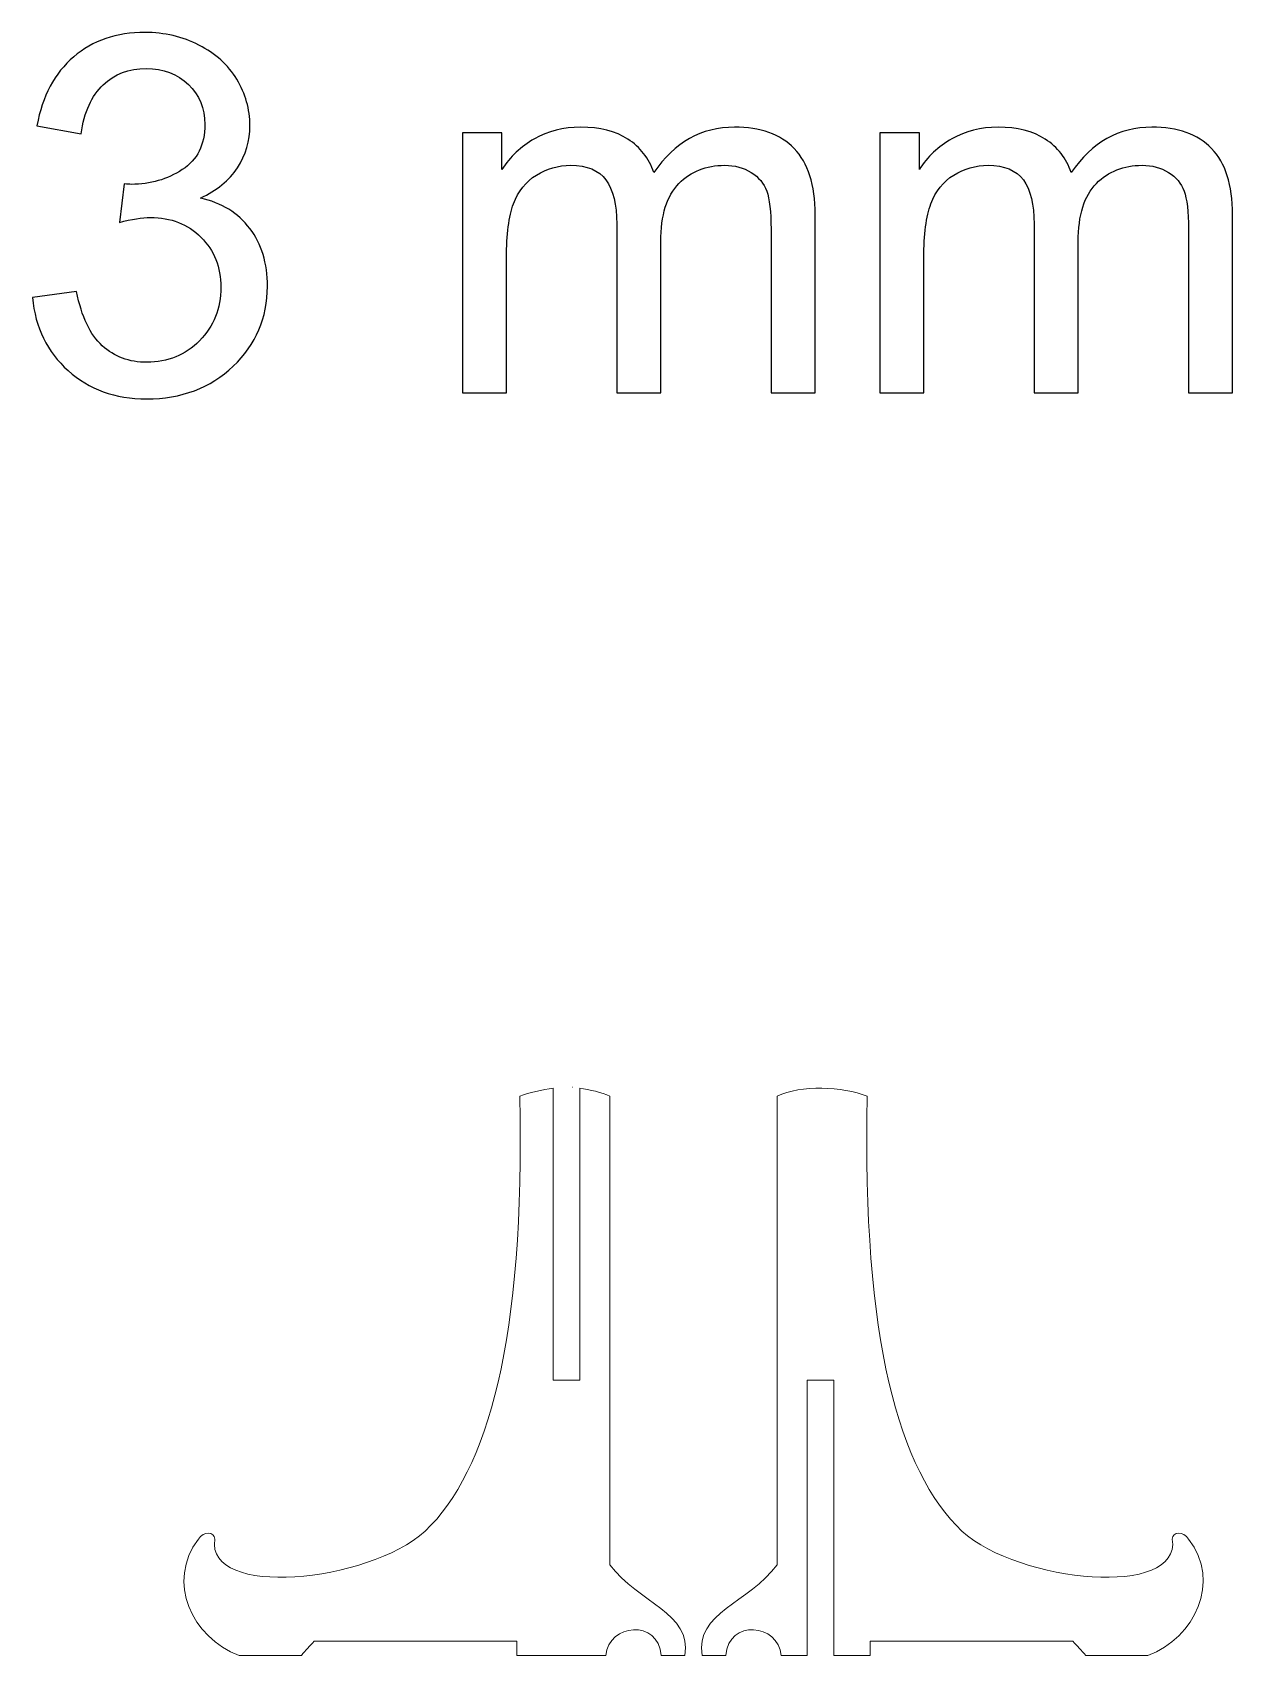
# Model space of a CAD drawing. Header units: millimetres. Extents: x -1046 to 482, y -434 to 540.
# Drawn here: x -616.7 to -490, y 368.8 to 540.1 of the extents above; entities that cross this region are included whole.
import ezdxf

# ---------------------------------------------------------------- set-up
doc = ezdxf.new("R2010")
doc.units = ezdxf.units.MM
doc.header["$MEASUREMENT"] = 0
doc.layers.add('Layer 1', color=7, linetype='Continuous')

msp = doc.modelspace()

# ---------------------------------------------------------------- linework, layer by layer
at = {"layer": 'Layer 1', "color": 250}
for points, knots in [([(-616.7376, 512.1174), (-616.7376, 512.1174), (-612.082, 512.7523), (-612.082, 512.7523), (-612.082, 512.7523), (-611.5441, 510.107), (-610.6447, 508.2025), (-609.3662, 507.0386), (-609.3662, 507.0386), (-608.0876, 505.8747), (-606.5181, 505.2927), (-604.6576, 505.2927), (-604.6576, 505.2927), (-602.4533, 505.2927), (-600.5928, 506.051), (-599.0938, 507.5676), (-599.0938, 507.5676), (-597.5948, 509.0842), (-596.8454, 510.9623), (-596.8454, 513.202), (-596.8454, 513.202), (-596.8454, 515.3358), (-597.5419, 517.0993), (-598.9439, 518.4925), (-598.9439, 518.4925), (-600.3371, 519.8768), (-602.1094, 520.5734), (-604.2697, 520.5734), (-604.2697, 520.5734), (-605.1514, 520.5734), (-606.2448, 520.397), (-607.5586, 520.0532), (-607.5586, 520.0532), (-607.5586, 520.0532), (-607.0384, 524.1268), (-607.0384, 524.1268), (-607.0384, 524.1268), (-606.7298, 524.0916), (-606.474, 524.0739), (-606.2889, 524.0739), (-606.2889, 524.0739), (-604.2961, 524.0739), (-602.515, 524.5942), (-600.919, 525.6258), (-600.919, 525.6258), (-599.3319, 526.6575), (-598.5383, 528.2446), (-598.5383, 530.3873), (-598.5383, 530.3873), (-598.5383, 532.089), (-599.1203, 533.4998), (-600.2754, 534.6196), (-600.2754, 534.6196), (-601.4304, 535.7395), (-602.9206, 536.295), (-604.7458, 536.295), (-604.7458, 536.295), (-606.5622, 536.295), (-608.07, 535.7218), (-609.278, 534.5756), (-609.278, 534.5756), (-610.486, 533.4293), (-611.2619, 531.7099), (-611.6058, 529.4173), (-611.6058, 529.4173), (-611.6058, 529.4173), (-616.2615, 530.2638), (-616.2615, 530.2638), (-616.2615, 530.2638), (-615.6883, 533.3852), (-614.401, 535.81), (-612.3818, 537.5294), (-612.3818, 537.5294), (-610.3714, 539.2488), (-607.8584, 540.1041), (-604.8604, 540.1041), (-604.8604, 540.1041), (-602.7972, 540.1041), (-600.8926, 539.6632), (-599.1555, 538.7727), (-599.1555, 538.7727), (-597.4097, 537.8909), (-596.0782, 536.6829), (-595.1612, 535.1575), (-595.1612, 535.1575), (-594.2354, 533.6233), (-593.7769, 532.0009), (-593.7769, 530.2814), (-593.7769, 530.2814), (-593.7769, 528.6502), (-594.2177, 527.1689), (-595.0907, 525.8286), (-595.0907, 525.8286), (-595.9724, 524.4884), (-597.2774, 523.4214), (-598.9968, 522.6279), (-598.9968, 522.6279), (-596.7572, 522.1165), (-595.0201, 521.0407), (-593.7769, 519.4095), (-593.7769, 519.4095), (-592.5424, 517.7871), (-591.9252, 515.7414), (-591.9252, 513.299), (-591.9252, 513.299), (-591.9252, 509.9924), (-593.1332, 507.1796), (-595.5404, 504.8783), (-595.5404, 504.8783), (-597.9564, 502.5769), (-601.0072, 501.4306), (-604.6929, 501.4306), (-604.6929, 501.4306), (-608.0171, 501.4306), (-610.777, 502.427), (-612.9725, 504.411), (-612.9725, 504.411), (-615.1769, 506.3949), (-616.429, 508.9608), (-616.7376, 512.1174)], [0, 0, 0, 0, 0.03225806, 0.03225806, 0.03225806, 0.03225806, 0.06451613, 0.06451613, 0.06451613, 0.06451613, 0.09677419, 0.09677419, 0.09677419, 0.09677419, 0.12903226, 0.12903226, 0.12903226, 0.12903226, 0.16129032, 0.16129032, 0.16129032, 0.16129032, 0.19354839, 0.19354839, 0.19354839, 0.19354839, 0.22580645, 0.22580645, 0.22580645, 0.22580645, 0.25806452, 0.25806452, 0.25806452, 0.25806452, 0.29032258, 0.29032258, 0.29032258, 0.29032258, 0.32258065, 0.32258065, 0.32258065, 0.32258065, 0.35483871, 0.35483871, 0.35483871, 0.35483871, 0.38709677, 0.38709677, 0.38709677, 0.38709677, 0.41935484, 0.41935484, 0.41935484, 0.41935484, 0.4516129, 0.4516129, 0.4516129, 0.4516129, 0.48387097, 0.48387097, 0.48387097, 0.48387097, 0.51612903, 0.51612903, 0.51612903, 0.51612903, 0.5483871, 0.5483871, 0.5483871, 0.5483871, 0.58064516, 0.58064516, 0.58064516, 0.58064516, 0.61290323, 0.61290323, 0.61290323, 0.61290323, 0.64516129, 0.64516129, 0.64516129, 0.64516129, 0.67741935, 0.67741935, 0.67741935, 0.67741935, 0.70967742, 0.70967742, 0.70967742, 0.70967742, 0.74193548, 0.74193548, 0.74193548, 0.74193548, 0.77419355, 0.77419355, 0.77419355, 0.77419355, 0.80645161, 0.80645161, 0.80645161, 0.80645161, 0.83870968, 0.83870968, 0.83870968, 0.83870968, 0.87096774, 0.87096774, 0.87096774, 0.87096774, 0.90322581, 0.90322581, 0.90322581, 0.90322581, 0.93548387, 0.93548387, 0.93548387, 0.93548387, 1, 1, 1, 1]), ([(-571.3453, 502.0655), (-571.3453, 502.0655), (-571.3453, 529.5231), (-571.3453, 529.5231), (-571.3453, 529.5231), (-571.3453, 529.5231), (-567.1658, 529.5231), (-567.1658, 529.5231), (-567.1658, 529.5231), (-567.1658, 529.5231), (-567.1658, 525.6435), (-567.1658, 525.6435), (-567.1658, 525.6435), (-566.3105, 526.9837), (-565.1642, 528.0683), (-563.7358, 528.8795), (-563.7358, 528.8795), (-562.3074, 529.6995), (-560.6849, 530.1051), (-558.8597, 530.1051), (-558.8597, 530.1051), (-556.8317, 530.1051), (-555.1652, 529.6819), (-553.869, 528.8442), (-553.869, 528.8442), (-552.5729, 527.9977), (-551.6558, 526.825), (-551.1268, 525.3084), (-551.1268, 525.3084), (-548.9401, 528.5091), (-546.1096, 530.1051), (-542.6179, 530.1051), (-542.6179, 530.1051), (-539.8845, 530.1051), (-537.7771, 529.3556), (-536.3134, 527.8478), (-536.3134, 527.8478), (-534.8409, 526.34), (-534.1002, 524.021), (-534.1002, 520.8908), (-534.1002, 520.8908), (-534.1002, 520.8908), (-534.1002, 502.0655), (-534.1002, 502.0655), (-534.1002, 502.0655), (-534.1002, 502.0655), (-538.7559, 502.0655), (-538.7559, 502.0655), (-538.7559, 502.0655), (-538.7559, 502.0655), (-538.7559, 519.3478), (-538.7559, 519.3478), (-538.7559, 519.3478), (-538.7559, 521.1994), (-538.9146, 522.5397), (-539.2144, 523.3597), (-539.2144, 523.3597), (-539.5142, 524.1797), (-540.0608, 524.8322), (-540.8632, 525.3348), (-540.8632, 525.3348), (-541.6568, 525.8374), (-542.5915, 526.0843), (-543.6584, 526.0843), (-543.6584, 526.0843), (-545.5982, 526.0843), (-547.203, 525.4406), (-548.4815, 524.1621), (-548.4815, 524.1621), (-549.7601, 522.8748), (-550.3949, 520.8203), (-550.3949, 517.9987), (-550.3949, 517.9987), (-550.3949, 517.9987), (-550.3949, 502.0655), (-550.3949, 502.0655), (-550.3949, 502.0655), (-550.3949, 502.0655), (-555.0506, 502.0655), (-555.0506, 502.0655), (-555.0506, 502.0655), (-555.0506, 502.0655), (-555.0506, 519.8856), (-555.0506, 519.8856), (-555.0506, 519.8856), (-555.0506, 521.9489), (-555.4297, 523.5008), (-556.188, 524.5324), (-556.188, 524.5324), (-556.9463, 525.5641), (-558.1896, 526.0843), (-559.909, 526.0843), (-559.909, 526.0843), (-561.214, 526.0843), (-562.422, 525.7404), (-563.533, 525.0527), (-563.533, 525.0527), (-564.644, 524.3649), (-565.4464, 523.3597), (-565.949, 522.0283), (-565.949, 522.0283), (-566.4428, 520.7057), (-566.6896, 518.7923), (-566.6896, 516.2969), (-566.6896, 516.2969), (-566.6896, 516.2969), (-566.6896, 502.0655), (-566.6896, 502.0655), (-566.6896, 502.0655), (-566.6896, 502.0655), (-571.3453, 502.0655), (-571.3453, 502.0655)], [0, 0, 0, 0, 0.03448276, 0.03448276, 0.03448276, 0.03448276, 0.06896552, 0.06896552, 0.06896552, 0.06896552, 0.10344828, 0.10344828, 0.10344828, 0.10344828, 0.13793103, 0.13793103, 0.13793103, 0.13793103, 0.17241379, 0.17241379, 0.17241379, 0.17241379, 0.20689655, 0.20689655, 0.20689655, 0.20689655, 0.24137931, 0.24137931, 0.24137931, 0.24137931, 0.27586207, 0.27586207, 0.27586207, 0.27586207, 0.31034483, 0.31034483, 0.31034483, 0.31034483, 0.34482759, 0.34482759, 0.34482759, 0.34482759, 0.37931034, 0.37931034, 0.37931034, 0.37931034, 0.4137931, 0.4137931, 0.4137931, 0.4137931, 0.44827586, 0.44827586, 0.44827586, 0.44827586, 0.48275862, 0.48275862, 0.48275862, 0.48275862, 0.51724138, 0.51724138, 0.51724138, 0.51724138, 0.55172414, 0.55172414, 0.55172414, 0.55172414, 0.5862069, 0.5862069, 0.5862069, 0.5862069, 0.62068966, 0.62068966, 0.62068966, 0.62068966, 0.65517241, 0.65517241, 0.65517241, 0.65517241, 0.68965517, 0.68965517, 0.68965517, 0.68965517, 0.72413793, 0.72413793, 0.72413793, 0.72413793, 0.75862069, 0.75862069, 0.75862069, 0.75862069, 0.79310345, 0.79310345, 0.79310345, 0.79310345, 0.82758621, 0.82758621, 0.82758621, 0.82758621, 0.86206897, 0.86206897, 0.86206897, 0.86206897, 0.89655172, 0.89655172, 0.89655172, 0.89655172, 0.93103448, 0.93103448, 0.93103448, 0.93103448, 1, 1, 1, 1]), ([(-527.2755, 502.0655), (-527.2755, 502.0655), (-527.2755, 529.5231), (-527.2755, 529.5231), (-527.2755, 529.5231), (-527.2755, 529.5231), (-523.096, 529.5231), (-523.096, 529.5231), (-523.096, 529.5231), (-523.096, 529.5231), (-523.096, 525.6435), (-523.096, 525.6435), (-523.096, 525.6435), (-522.2407, 526.9837), (-521.0944, 528.0683), (-519.666, 528.8795), (-519.666, 528.8795), (-518.2376, 529.6995), (-516.6151, 530.1051), (-514.7899, 530.1051), (-514.7899, 530.1051), (-512.7619, 530.1051), (-511.0954, 529.6819), (-509.7992, 528.8442), (-509.7992, 528.8442), (-508.5031, 527.9977), (-507.586, 526.825), (-507.057, 525.3084), (-507.057, 525.3084), (-504.8703, 528.5091), (-502.0398, 530.1051), (-498.5481, 530.1051), (-498.5481, 530.1051), (-495.8147, 530.1051), (-493.7073, 529.3556), (-492.2436, 527.8478), (-492.2436, 527.8478), (-490.7711, 526.34), (-490.0304, 524.021), (-490.0304, 520.8908), (-490.0304, 520.8908), (-490.0304, 520.8908), (-490.0304, 502.0655), (-490.0304, 502.0655), (-490.0304, 502.0655), (-490.0304, 502.0655), (-494.6861, 502.0655), (-494.6861, 502.0655), (-494.6861, 502.0655), (-494.6861, 502.0655), (-494.6861, 519.3478), (-494.6861, 519.3478), (-494.6861, 519.3478), (-494.6861, 521.1994), (-494.8448, 522.5397), (-495.1446, 523.3597), (-495.1446, 523.3597), (-495.4444, 524.1797), (-495.991, 524.8322), (-496.7934, 525.3348), (-496.7934, 525.3348), (-497.587, 525.8374), (-498.5217, 526.0843), (-499.5886, 526.0843), (-499.5886, 526.0843), (-501.5284, 526.0843), (-503.1332, 525.4406), (-504.4117, 524.1621), (-504.4117, 524.1621), (-505.6903, 522.8748), (-506.3251, 520.8203), (-506.3251, 517.9987), (-506.3251, 517.9987), (-506.3251, 517.9987), (-506.3251, 502.0655), (-506.3251, 502.0655), (-506.3251, 502.0655), (-506.3251, 502.0655), (-510.9808, 502.0655), (-510.9808, 502.0655), (-510.9808, 502.0655), (-510.9808, 502.0655), (-510.9808, 519.8856), (-510.9808, 519.8856), (-510.9808, 519.8856), (-510.9808, 521.9489), (-511.3599, 523.5008), (-512.1182, 524.5324), (-512.1182, 524.5324), (-512.8765, 525.5641), (-514.1198, 526.0843), (-515.8392, 526.0843), (-515.8392, 526.0843), (-517.1442, 526.0843), (-518.3522, 525.7404), (-519.4632, 525.0527), (-519.4632, 525.0527), (-520.5742, 524.3649), (-521.3766, 523.3597), (-521.8792, 522.0283), (-521.8792, 522.0283), (-522.373, 520.7057), (-522.6198, 518.7923), (-522.6198, 516.2969), (-522.6198, 516.2969), (-522.6198, 516.2969), (-522.6198, 502.0655), (-522.6198, 502.0655), (-522.6198, 502.0655), (-522.6198, 502.0655), (-527.2755, 502.0655), (-527.2755, 502.0655)], [0, 0, 0, 0, 0.03448276, 0.03448276, 0.03448276, 0.03448276, 0.06896552, 0.06896552, 0.06896552, 0.06896552, 0.10344828, 0.10344828, 0.10344828, 0.10344828, 0.13793103, 0.13793103, 0.13793103, 0.13793103, 0.17241379, 0.17241379, 0.17241379, 0.17241379, 0.20689655, 0.20689655, 0.20689655, 0.20689655, 0.24137931, 0.24137931, 0.24137931, 0.24137931, 0.27586207, 0.27586207, 0.27586207, 0.27586207, 0.31034483, 0.31034483, 0.31034483, 0.31034483, 0.34482759, 0.34482759, 0.34482759, 0.34482759, 0.37931034, 0.37931034, 0.37931034, 0.37931034, 0.4137931, 0.4137931, 0.4137931, 0.4137931, 0.44827586, 0.44827586, 0.44827586, 0.44827586, 0.48275862, 0.48275862, 0.48275862, 0.48275862, 0.51724138, 0.51724138, 0.51724138, 0.51724138, 0.55172414, 0.55172414, 0.55172414, 0.55172414, 0.5862069, 0.5862069, 0.5862069, 0.5862069, 0.62068966, 0.62068966, 0.62068966, 0.62068966, 0.65517241, 0.65517241, 0.65517241, 0.65517241, 0.68965517, 0.68965517, 0.68965517, 0.68965517, 0.72413793, 0.72413793, 0.72413793, 0.72413793, 0.75862069, 0.75862069, 0.75862069, 0.75862069, 0.79310345, 0.79310345, 0.79310345, 0.79310345, 0.82758621, 0.82758621, 0.82758621, 0.82758621, 0.86206897, 0.86206897, 0.86206897, 0.86206897, 0.89655172, 0.89655172, 0.89655172, 0.89655172, 0.93103448, 0.93103448, 0.93103448, 0.93103448, 1, 1, 1, 1])]:
    msp.add_open_spline(points, degree=3, knots=knots, dxfattribs=at)
at = {"layer": 'Layer 1', "color": 250, "lineweight": 20}
for points, knots in [([(-560.9697, 397.8445), (-560.9697, 397.8445), (-560.9688, 397.8445), (-560.9688, 397.8445), (-560.9688, 397.8445), (-560.9688, 397.8445), (-560.9662, 397.8445), (-560.9662, 397.8445), (-560.9662, 397.8445), (-560.9662, 397.8445), (-560.9618, 397.8445), (-560.9618, 397.8445), (-560.9618, 397.8445), (-560.9618, 397.8445), (-560.9558, 397.8445), (-560.9558, 397.8445), (-560.9558, 397.8445), (-560.9558, 397.8445), (-560.9482, 397.8445), (-560.9482, 397.8445), (-560.9482, 397.8445), (-560.9482, 397.8445), (-560.9391, 397.8445), (-560.9391, 397.8445), (-560.9391, 397.8445), (-560.9391, 397.8445), (-560.9286, 397.8445), (-560.9286, 397.8445), (-560.9286, 397.8445), (-560.9286, 397.8445), (-560.9166, 397.8445), (-560.9166, 397.8445), (-560.9166, 397.8445), (-560.9166, 397.8445), (-560.9033, 397.8445), (-560.9033, 397.8445), (-560.9033, 397.8445), (-560.9033, 397.8445), (-560.8886, 397.8445), (-560.8886, 397.8445), (-560.8886, 397.8445), (-560.8886, 397.8445), (-560.8727, 397.8445), (-560.8727, 397.8445), (-560.8727, 397.8445), (-560.8727, 397.8445), (-560.8556, 397.8445), (-560.8556, 397.8445), (-560.8556, 397.8445), (-560.8556, 397.8445), (-560.8374, 397.8445), (-560.8374, 397.8445), (-560.8374, 397.8445), (-560.8374, 397.8445), (-560.8182, 397.8445), (-560.8182, 397.8445), (-560.8182, 397.8445), (-560.8182, 397.8445), (-560.7979, 397.8445), (-560.7979, 397.8445), (-560.7979, 397.8445), (-560.7979, 397.8445), (-560.7766, 397.8445), (-560.7766, 397.8445), (-560.7766, 397.8445), (-560.7766, 397.8445), (-560.7544, 397.8445), (-560.7544, 397.8445), (-560.7544, 397.8445), (-560.7544, 397.8445), (-560.7314, 397.8445), (-560.7314, 397.8445), (-560.7314, 397.8445), (-560.7314, 397.8445), (-560.7076, 397.8445), (-560.7076, 397.8445), (-560.7076, 397.8445), (-560.7076, 397.8445), (-560.6831, 397.8445), (-560.6831, 397.8445), (-560.6831, 397.8445), (-560.6831, 397.8445), (-560.6578, 397.8445), (-560.6578, 397.8445), (-560.6578, 397.8445), (-560.6578, 397.8445), (-560.632, 397.8445), (-560.632, 397.8445), (-560.632, 397.8445), (-560.632, 397.8445), (-560.6056, 397.8445), (-560.6056, 397.8445), (-560.6056, 397.8445), (-560.6056, 397.8445), (-560.5787, 397.8445), (-560.5787, 397.8445), (-560.5787, 397.8445), (-560.5787, 397.8445), (-560.5513, 397.8445), (-560.5513, 397.8445), (-560.5513, 397.8445), (-560.5513, 397.8445), (-560.5235, 397.8445), (-560.5235, 397.8445), (-560.5235, 397.8445), (-560.5235, 397.8445), (-560.4954, 397.8445), (-560.4954, 397.8445), (-560.4954, 397.8445), (-560.4954, 397.8445), (-560.467, 397.8445), (-560.467, 397.8445), (-560.467, 397.8445), (-560.467, 397.8445), (-560.4384, 397.8445), (-560.4384, 397.8445), (-560.4384, 397.8445), (-560.4384, 397.8445), (-560.4096, 397.8445), (-560.4096, 397.8445), (-560.4096, 397.8445), (-560.4096, 397.8445), (-560.3807, 397.8445), (-560.3807, 397.8445), (-560.3807, 397.8445), (-560.3807, 397.8445), (-560.3517, 397.8445), (-560.3517, 397.8445), (-560.3517, 397.8445), (-560.3517, 397.8445), (-560.3228, 397.8445), (-560.3228, 397.8445), (-560.3228, 397.8445), (-560.3228, 397.8445), (-560.2939, 397.8445), (-560.2939, 397.8445), (-560.2939, 397.8445), (-560.2939, 397.8445), (-560.2651, 397.8445), (-560.2651, 397.8445), (-560.2651, 397.8445), (-560.2651, 397.8445), (-560.2365, 397.8445), (-560.2365, 397.8445), (-560.2365, 397.8445), (-560.2365, 397.8445), (-560.2081, 397.8445), (-560.2081, 397.8445), (-560.2081, 397.8445), (-560.2081, 397.8445), (-560.18, 397.8445), (-560.18, 397.8445), (-560.18, 397.8445), (-560.18, 397.8445), (-560.1522, 397.8445), (-560.1522, 397.8445), (-560.1522, 397.8445), (-560.1522, 397.8445), (-560.1248, 397.8445), (-560.1248, 397.8445), (-560.1248, 397.8445), (-560.1248, 397.8445), (-560.0979, 397.8445), (-560.0979, 397.8445), (-560.0979, 397.8445), (-560.0979, 397.8445), (-560.0715, 397.8445), (-560.0715, 397.8445), (-560.0715, 397.8445), (-560.0715, 397.8445), (-560.0457, 397.8445), (-560.0457, 397.8445), (-560.0457, 397.8445), (-560.0457, 397.8445), (-560.0204, 397.8445), (-560.0204, 397.8445), (-560.0204, 397.8445), (-560.0204, 397.8445), (-559.9959, 397.8445), (-559.9959, 397.8445), (-559.9959, 397.8445), (-559.9959, 397.8445), (-559.9721, 397.8445), (-559.9721, 397.8445), (-559.9721, 397.8445), (-559.9721, 397.8445), (-559.9491, 397.8445), (-559.9491, 397.8445), (-559.9491, 397.8445), (-559.9491, 397.8445), (-559.9269, 397.8445), (-559.9269, 397.8445), (-559.9269, 397.8445), (-559.9269, 397.8445), (-559.9056, 397.8445), (-559.9056, 397.8445), (-559.9056, 397.8445), (-559.9056, 397.8445), (-559.8853, 397.8445), (-559.8853, 397.8445), (-559.8853, 397.8445), (-559.8853, 397.8445), (-559.8661, 397.8445), (-559.8661, 397.8445), (-559.8661, 397.8445), (-559.8661, 397.8445), (-559.8479, 397.8445), (-559.8479, 397.8445), (-559.8479, 397.8445), (-559.8479, 397.8445), (-559.8308, 397.8445), (-559.8308, 397.8445), (-559.8308, 397.8445), (-559.8308, 397.8445), (-559.8149, 397.8445), (-559.8149, 397.8445), (-559.8149, 397.8445), (-559.8149, 397.8445), (-559.8002, 397.8445), (-559.8002, 397.8445), (-559.8002, 397.8445), (-559.8002, 397.8445), (-559.7869, 397.8445), (-559.7869, 397.8445), (-559.7869, 397.8445), (-559.7869, 397.8445), (-559.7749, 397.8445), (-559.7749, 397.8445), (-559.7749, 397.8445), (-559.7749, 397.8445), (-559.7644, 397.8445), (-559.7644, 397.8445), (-559.7644, 397.8445), (-559.7644, 397.8445), (-559.7553, 397.8445), (-559.7553, 397.8445), (-559.7553, 397.8445), (-559.7553, 397.8445), (-559.7477, 397.8445), (-559.7477, 397.8445), (-559.7477, 397.8445), (-559.7477, 397.8445), (-559.7417, 397.8445), (-559.7417, 397.8445), (-559.7417, 397.8445), (-559.7417, 397.8445), (-559.7373, 397.8445), (-559.7373, 397.8445), (-559.7373, 397.8445), (-559.7373, 397.8445), (-559.7347, 397.8445), (-559.7347, 397.8445), (-559.7347, 397.8445), (-559.7347, 397.8445), (-559.7338, 397.8445), (-559.7338, 397.8445), (-559.7338, 397.8445), (-559.7338, 397.8445), (-558.9517, 397.8445), (-558.9517, 397.8445), (-558.9517, 397.8445), (-558.9517, 397.8445), (-558.9517, 428.6839), (-558.9517, 428.6839), (-558.9517, 428.6839), (-557.9096, 428.5172), (-556.6196, 428.2368), (-555.7631, 427.8283), (-555.7631, 427.8283), (-555.7631, 411.3415), (-555.7631, 394.8548), (-555.7631, 378.3681), (-555.7631, 378.3681), (-552.7667, 374.3577), (-547.0834, 373.2799), (-547.8511, 368.7991), (-547.8511, 368.7991), (-548.6897, 368.7991), (-549.5284, 368.7991), (-550.367, 368.7991), (-550.367, 368.7991), (-550.6246, 372.7055), (-555.9148, 372.1551), (-556.1927, 368.7951), (-556.1927, 368.7951), (-557.6654, 368.7951), (-559.1382, 368.7951), (-560.611, 368.7951), (-560.611, 368.7951), (-561.3882, 368.7951), (-564.8043, 368.7951), (-565.5816, 368.7951), (-565.5816, 368.7951), (-565.5816, 369.3064), (-565.5816, 369.8178), (-565.5816, 370.3292), (-565.5816, 370.3292), (-572.7204, 370.3292), (-579.8592, 370.3292), (-586.998, 370.3292), (-586.998, 370.3292), (-587.4481, 369.736), (-587.898, 369.3883), (-588.348, 368.7951), (-588.348, 368.7951), (-590.5367, 368.7951), (-592.7254, 368.7951), (-594.9141, 368.7951), (-594.9141, 368.7951), (-599.8762, 370.6357), (-602.6753, 376.6296), (-599.2096, 381.0681), (-599.2096, 381.0681), (-598.66, 381.973), (-597.5118, 381.912), (-597.4914, 381.0681), (-597.4914, 381.0681), (-598.4422, 374.8399), (-581.3876, 376.4305), (-575.2772, 381.9272), (-575.2772, 381.9272), (-568.6028, 388.2696), (-564.7488, 402.1757), (-565.2747, 427.8283), (-565.2747, 427.8283), (-564.3104, 428.2144), (-562.8942, 428.5055), (-561.7517, 428.6811), (-561.7517, 428.6811), (-561.7517, 428.6811), (-561.7517, 397.8445), (-561.7517, 397.8445), (-561.7517, 397.8445), (-561.7517, 397.8445), (-560.9697, 397.8445), (-560.9697, 397.8445)], [0, 0, 0, 0, 0.01176471, 0.01176471, 0.01176471, 0.01176471, 0.02352941, 0.02352941, 0.02352941, 0.02352941, 0.03529412, 0.03529412, 0.03529412, 0.03529412, 0.04705882, 0.04705882, 0.04705882, 0.04705882, 0.05882353, 0.05882353, 0.05882353, 0.05882353, 0.07058824, 0.07058824, 0.07058824, 0.07058824, 0.08235294, 0.08235294, 0.08235294, 0.08235294, 0.09411765, 0.09411765, 0.09411765, 0.09411765, 0.10588235, 0.10588235, 0.10588235, 0.10588235, 0.11764706, 0.11764706, 0.11764706, 0.11764706, 0.12941176, 0.12941176, 0.12941176, 0.12941176, 0.14117647, 0.14117647, 0.14117647, 0.14117647, 0.15294118, 0.15294118, 0.15294118, 0.15294118, 0.16470588, 0.16470588, 0.16470588, 0.16470588, 0.17647059, 0.17647059, 0.17647059, 0.17647059, 0.18823529, 0.18823529, 0.18823529, 0.18823529, 0.2, 0.2, 0.2, 0.2, 0.21176471, 0.21176471, 0.21176471, 0.21176471, 0.22352941, 0.22352941, 0.22352941, 0.22352941, 0.23529412, 0.23529412, 0.23529412, 0.23529412, 0.24705882, 0.24705882, 0.24705882, 0.24705882, 0.25882353, 0.25882353, 0.25882353, 0.25882353, 0.27058824, 0.27058824, 0.27058824, 0.27058824, 0.28235294, 0.28235294, 0.28235294, 0.28235294, 0.29411765, 0.29411765, 0.29411765, 0.29411765, 0.30588235, 0.30588235, 0.30588235, 0.30588235, 0.31764706, 0.31764706, 0.31764706, 0.31764706, 0.32941176, 0.32941176, 0.32941176, 0.32941176, 0.34117647, 0.34117647, 0.34117647, 0.34117647, 0.35294118, 0.35294118, 0.35294118, 0.35294118, 0.36470588, 0.36470588, 0.36470588, 0.36470588, 0.37647059, 0.37647059, 0.37647059, 0.37647059, 0.38823529, 0.38823529, 0.38823529, 0.38823529, 0.4, 0.4, 0.4, 0.4, 0.41176471, 0.41176471, 0.41176471, 0.41176471, 0.42352941, 0.42352941, 0.42352941, 0.42352941, 0.43529412, 0.43529412, 0.43529412, 0.43529412, 0.44705882, 0.44705882, 0.44705882, 0.44705882, 0.45882353, 0.45882353, 0.45882353, 0.45882353, 0.47058824, 0.47058824, 0.47058824, 0.47058824, 0.48235294, 0.48235294, 0.48235294, 0.48235294, 0.49411765, 0.49411765, 0.49411765, 0.49411765, 0.50588235, 0.50588235, 0.50588235, 0.50588235, 0.51764706, 0.51764706, 0.51764706, 0.51764706, 0.52941176, 0.52941176, 0.52941176, 0.52941176, 0.54117647, 0.54117647, 0.54117647, 0.54117647, 0.55294118, 0.55294118, 0.55294118, 0.55294118, 0.56470588, 0.56470588, 0.56470588, 0.56470588, 0.57647059, 0.57647059, 0.57647059, 0.57647059, 0.58823529, 0.58823529, 0.58823529, 0.58823529, 0.6, 0.6, 0.6, 0.6, 0.61176471, 0.61176471, 0.61176471, 0.61176471, 0.62352941, 0.62352941, 0.62352941, 0.62352941, 0.63529412, 0.63529412, 0.63529412, 0.63529412, 0.64705882, 0.64705882, 0.64705882, 0.64705882, 0.65882353, 0.65882353, 0.65882353, 0.65882353, 0.67058824, 0.67058824, 0.67058824, 0.67058824, 0.68235294, 0.68235294, 0.68235294, 0.68235294, 0.69411765, 0.69411765, 0.69411765, 0.69411765, 0.70588235, 0.70588235, 0.70588235, 0.70588235, 0.71764706, 0.71764706, 0.71764706, 0.71764706, 0.72941176, 0.72941176, 0.72941176, 0.72941176, 0.74117647, 0.74117647, 0.74117647, 0.74117647, 0.75294118, 0.75294118, 0.75294118, 0.75294118, 0.76470588, 0.76470588, 0.76470588, 0.76470588, 0.77647059, 0.77647059, 0.77647059, 0.77647059, 0.78823529, 0.78823529, 0.78823529, 0.78823529, 0.8, 0.8, 0.8, 0.8, 0.81176471, 0.81176471, 0.81176471, 0.81176471, 0.82352941, 0.82352941, 0.82352941, 0.82352941, 0.83529412, 0.83529412, 0.83529412, 0.83529412, 0.84705882, 0.84705882, 0.84705882, 0.84705882, 0.85882353, 0.85882353, 0.85882353, 0.85882353, 0.87058824, 0.87058824, 0.87058824, 0.87058824, 0.88235294, 0.88235294, 0.88235294, 0.88235294, 0.89411765, 0.89411765, 0.89411765, 0.89411765, 0.90588235, 0.90588235, 0.90588235, 0.90588235, 0.91764706, 0.91764706, 0.91764706, 0.91764706, 0.92941176, 0.92941176, 0.92941176, 0.92941176, 0.94117647, 0.94117647, 0.94117647, 0.94117647, 0.95294118, 0.95294118, 0.95294118, 0.95294118, 0.96470588, 0.96470588, 0.96470588, 0.96470588, 0.97647059, 0.97647059, 0.97647059, 0.97647059, 1, 1, 1, 1]), ([(-559.7338, 428.7894), (-559.7338, 428.7894), (-559.7338, 428.7951), (-559.7338, 428.7951), (-559.7338, 428.7951), (-559.7338, 428.7951), (-559.6878, 428.7894), (-559.6878, 428.7894), (-559.6878, 428.7894), (-559.6878, 428.7894), (-559.7338, 428.7894), (-559.7338, 428.7894)], [0, 0, 0, 0, 0.25, 0.25, 0.25, 0.25, 0.5, 0.5, 0.5, 0.5, 1, 1, 1, 1]), ([(-538.1181, 427.8283), (-538.1181, 411.3415), (-538.1181, 394.8548), (-538.1181, 378.3681), (-538.1181, 378.3681), (-541.1145, 374.3577), (-546.7978, 373.2799), (-546.0301, 368.7991), (-546.0301, 368.7991), (-545.1915, 368.7991), (-544.3528, 368.7991), (-543.5142, 368.7991), (-543.5142, 368.7991), (-543.2566, 372.7055), (-537.9664, 372.1551), (-537.6885, 368.7951), (-537.6885, 368.7951), (-537.6885, 368.7951), (-534.9294, 368.7951), (-534.9294, 368.7951), (-534.9294, 368.7951), (-534.9294, 368.7951), (-534.9294, 397.8445), (-534.9294, 397.8445), (-534.9294, 397.8445), (-534.9294, 397.8445), (-532.1294, 397.8445), (-532.1294, 397.8445), (-532.1294, 397.8445), (-532.1294, 397.8445), (-532.1294, 368.7951), (-532.1294, 368.7951), (-532.1294, 368.7951), (-532.1294, 368.7951), (-528.2996, 368.7951), (-528.2996, 368.7951), (-528.2996, 368.7951), (-528.2996, 369.3064), (-528.2996, 369.8178), (-528.2996, 370.3292), (-528.2996, 370.3292), (-521.1608, 370.3292), (-514.022, 370.3292), (-506.8832, 370.3292), (-506.8832, 370.3292), (-506.4331, 369.736), (-505.9832, 369.3883), (-505.5332, 368.7951), (-505.5332, 368.7951), (-503.3445, 368.7951), (-501.1558, 368.7951), (-498.9671, 368.7951), (-498.9671, 368.7951), (-494.005, 370.6357), (-491.2059, 376.6296), (-494.6716, 381.0681), (-494.6716, 381.0681), (-495.2212, 381.973), (-496.3694, 381.912), (-496.3898, 381.0681), (-496.3898, 381.0681), (-495.439, 374.8399), (-512.4936, 376.4305), (-518.604, 381.9272), (-518.604, 381.9272), (-525.2784, 388.2696), (-529.1324, 402.1757), (-528.6065, 427.8283), (-528.6065, 427.8283), (-531.236, 428.8812), (-535.5755, 429.0409), (-538.1181, 427.8283)], [0, 0, 0, 0, 0.05263158, 0.05263158, 0.05263158, 0.05263158, 0.10526316, 0.10526316, 0.10526316, 0.10526316, 0.15789474, 0.15789474, 0.15789474, 0.15789474, 0.21052632, 0.21052632, 0.21052632, 0.21052632, 0.26315789, 0.26315789, 0.26315789, 0.26315789, 0.31578947, 0.31578947, 0.31578947, 0.31578947, 0.36842105, 0.36842105, 0.36842105, 0.36842105, 0.42105263, 0.42105263, 0.42105263, 0.42105263, 0.47368421, 0.47368421, 0.47368421, 0.47368421, 0.52631579, 0.52631579, 0.52631579, 0.52631579, 0.57894737, 0.57894737, 0.57894737, 0.57894737, 0.63157895, 0.63157895, 0.63157895, 0.63157895, 0.68421053, 0.68421053, 0.68421053, 0.68421053, 0.73684211, 0.73684211, 0.73684211, 0.73684211, 0.78947368, 0.78947368, 0.78947368, 0.78947368, 0.84210526, 0.84210526, 0.84210526, 0.84210526, 0.89473684, 0.89473684, 0.89473684, 0.89473684, 1, 1, 1, 1])]:
    msp.add_open_spline(points, degree=3, knots=knots, dxfattribs=at)

doc.saveas('drawing.dxf')
